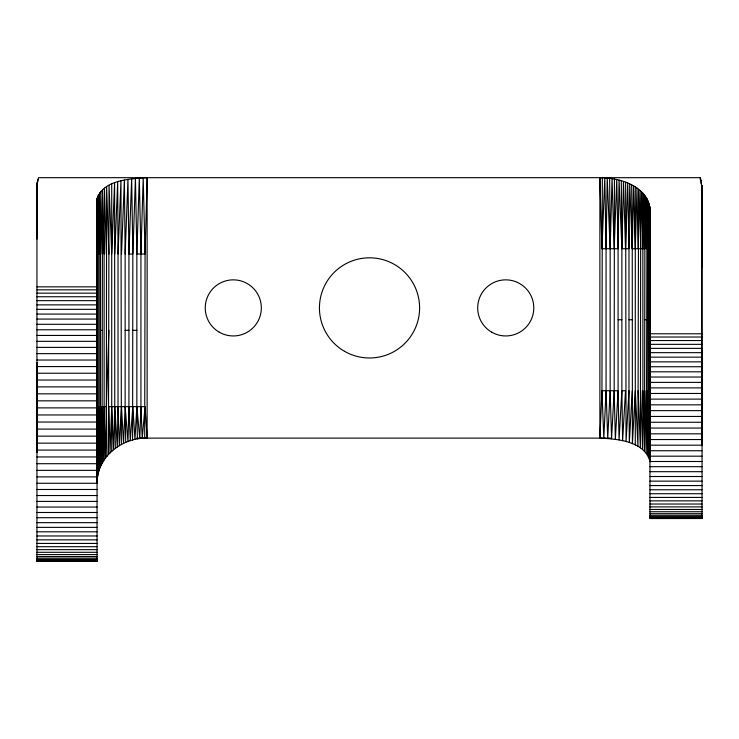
<?xml version="1.0" encoding="UTF-8"?>
<svg xmlns="http://www.w3.org/2000/svg" width="739" height="739" viewBox="0 0 739 739"><rect width="100%" height="100%" fill="white"/><g stroke="black" fill="none" stroke-linecap="round" stroke-linejoin="round"><path stroke-width="1.11" d="M36.95 239.02L37.052 182.93L38.567 177.683L700.433 177.683L702.05 187.835L702.05 518.538M37.31 237.173L37.319 223.455M104.171 459.917L104.107 254.013L102.509 189.646L102.139 406.653L100.864 465.81L100.476 406.653L97.095 406.653L97.049 482.973L97.049 199.585C102.268 179.614 130.36 178.893 147.135 177.683L147.135 438.116C123.117 437.451 98.259 455.732 97.114 480.775M642.838 193.101L642.902 390.746L644.51 451.03L644.879 248.71L646.154 197.276L646.542 248.71L649.923 248.71L649.96 209.414C647.835 186.089 619.836 177.619 599.883 177.683L599.883 438.116C617.508 439.003 644.999 441.081 649.96 461.773L649.904 207.853M701.135 183.632L701.135 180.205M701.68 400.824L701.68 223.15M702.022 356.355L702.05 445.682L701.68 350.628M702.022 267.019L701.948 185.286L701.717 267.019L702.05 187.835M98.01 474.226L97.668 196.158L97.289 478.576L97.095 406.653M108.421 454.522L109.049 185.36L111.718 254.013L114.61 182.93L114.767 406.653L115.358 448.305M121.381 444.499L120.965 180.916L118.028 254.013L118.028 406.653L117.298 446.947L114.767 406.653L113.501 449.737L111.718 406.653L110.028 452.85L108.919 406.653L145.066 406.653L147.135 438.116M625.628 182.2L626.053 441.599L628.981 390.746L628.981 248.71L629.711 183.928L632.251 248.71L632.408 443.788L635.291 390.746L637.96 446.411L638.598 189.286M648.999 203.225L648.583 456.249L647.881 390.746L647.807 200.204M106.906 456.259L106.37 406.653L106.61 186.708L108.919 254.013M614.423 179.05L614.174 390.746L615.356 439.271L618.09 390.746L618.09 248.71L619.051 180.104L621.878 248.71L621.878 390.746L622.617 440.693L625.517 390.746L621.878 390.746L619.051 439.917L618.09 390.746L601.952 390.746L599.883 438.116M645.156 195.844L644.879 248.71L632.251 248.71L633.517 185.905L635.291 248.71L636.99 188.103L638.099 248.71L640.103 190.514L640.639 248.71L640.399 447.871L638.099 390.746M649.581 248.71L649.424 204.758L648.897 248.71L648.463 201.701L647.881 248.71L647.041 198.726L646.542 390.746L647.512 454.457L647.881 390.746L649.923 390.746L649.812 459.917L649.72 206.301L649.923 248.71M649.581 390.746L649.35 458.069L648.897 390.746M98.111 254.013L98.435 194.468L99.128 254.013L99.202 469.958M99.128 254.013L99.497 192.814L100.476 254.013L100.476 406.653L99.977 467.861L99.128 406.653L98.555 472.073L98.111 406.653L97.594 476.396L97.437 406.653M101.862 463.796L102.139 406.653L106.37 406.653L108.919 330.333M104.107 254.013L104.43 188.14L106.37 254.013M614.174 390.746L611.569 438.772L610.155 390.746L610.155 248.71L607.227 178.034L606.072 248.71L606.072 390.746L603.809 438.19L601.952 390.746L602.34 177.73M642.902 390.746L642.588 449.414L640.639 390.746M646.542 390.746L646.154 452.721L644.879 390.746M132.595 440.047L132.844 254.013L131.653 178.755L128.928 254.013L128.928 406.653L127.967 441.534L125.14 406.653L125.14 254.013L124.392 180.076L121.492 254.013M144.678 438.172L145.066 254.013L143.2 177.757L140.937 254.013L140.937 406.653L139.782 438.606L136.854 406.653L136.854 254.013L135.44 178.293L132.844 254.013L128.928 254.013L127.967 179.355L125.14 254.013M640.639 248.71L641.526 191.789L642.902 248.71L644.048 194.459L644.879 248.71M36.95 368.198L36.968 366.803L36.95 452.471L37.273 362.784L37.052 448.859L37.356 445.257M106.37 406.653L105.492 458.051L104.107 406.653L102.961 461.829L102.139 406.653M621.878 248.71L623.494 181.434L625.517 248.71L627.707 183.032L628.981 248.71L621.878 248.71L621.296 180.732M147.135 177.683L145.066 254.013L136.854 254.013L139.302 177.96L140.937 254.013M114.767 254.013L117.695 181.868L118.028 254.013M609.647 178.293L610.155 248.71L612.049 178.635L614.174 248.71L616.751 179.54L618.09 248.71L601.952 248.71L604.788 177.84L606.072 248.71M36.968 238.651L37.052 182.93L37.005 238.217M610.155 390.746L607.717 438.412L606.072 390.746M632.251 390.746L629.323 442.633L628.981 390.746M145.066 406.653L142.221 438.338L140.937 406.653M37.319 362.479L37.319 403.993M36.95 286.843L97.049 286.843M36.95 289.836L97.049 289.836M36.95 293.143L97.049 293.143M36.95 296.755L97.049 296.755M36.95 300.662L97.049 300.662M36.95 304.865L97.049 304.865M36.95 309.336L97.049 309.336M36.95 314.075L97.049 314.075M36.95 319.072L97.049 319.072M618.09 319.728L621.878 319.728M628.981 319.728L632.251 319.728M644.879 319.728L647.881 319.728M36.95 324.301L97.049 324.301M36.95 329.77L97.049 329.77M100.476 330.333L102.139 330.333M125.14 330.333L128.928 330.333M132.844 330.333L136.854 330.333M649.96 333.779L702.05 333.779M36.95 335.441L97.049 335.441M649.96 337.03L702.05 337.03M649.96 340.559L702.05 340.559M36.95 341.326L97.049 341.326M649.96 344.346L702.05 344.346M36.95 347.395L97.049 347.395M649.96 348.383L702.05 348.383M649.96 352.651L702.05 352.651M36.95 353.639L97.049 353.639M649.96 357.149L702.05 357.149M36.95 360.032L97.049 360.032M649.96 361.851L702.05 361.851M36.95 366.581L97.049 366.581M649.96 366.738L702.05 366.738M649.96 371.809L702.05 371.809M36.95 373.241L97.049 373.241M649.96 377.029L702.05 377.029M36.95 380.022L97.049 380.022M649.96 382.386L702.05 382.386M36.95 386.885L97.049 386.885M649.96 387.873L702.05 387.873M649.96 393.462L702.05 393.462M36.95 393.832L97.049 393.832M649.96 399.125L702.05 399.125M36.95 400.834L97.049 400.834M649.96 404.861L702.05 404.861M36.95 407.882L97.049 407.882M649.96 410.644L702.05 410.644M36.95 414.958L97.049 414.958M649.96 416.445L702.05 416.445M36.95 422.034L97.049 422.034M649.96 422.265L702.05 422.265M649.96 428.057L702.05 428.057M36.95 429.1L97.049 429.1M649.96 433.83L702.05 433.83M36.95 436.149L97.049 436.149M136.844 438.116L610.396 438.116M649.96 439.539L702.05 439.539M36.95 443.141L97.049 443.141M649.96 445.183L702.05 445.183M36.95 450.079L97.049 450.079M649.96 450.744L702.05 450.744M649.96 456.185L702.05 456.185M36.95 456.942L97.049 456.942M649.96 461.505L702.05 461.505M36.95 463.704L97.049 463.704M649.96 466.678L702.05 466.678M36.95 470.355L97.049 470.355M649.96 471.685L702.05 471.685M649.96 476.516L702.05 476.516M36.95 476.886L97.049 476.886M649.96 481.144L702.05 481.144M36.95 483.26L97.049 483.26M649.96 485.569L702.05 485.569M36.95 489.486L97.049 489.486M649.96 489.772L702.05 489.772M649.96 493.726L702.05 493.726M36.95 495.536L97.049 495.536M649.96 497.43L702.05 497.43M649.96 500.866L702.05 500.866M36.95 501.393L97.049 501.393M649.96 504.026L702.05 504.026M649.96 506.899L702.05 506.899M36.95 507.046L97.049 507.046M649.96 509.467L702.05 509.467M649.96 511.73L702.05 511.73M36.95 512.487L97.049 512.487M649.96 513.688L702.05 513.688M649.96 515.314L702.05 515.314M649.96 516.616L702.05 516.616M649.96 517.596L702.05 517.596M36.95 517.697L97.049 517.697M649.96 518.131L702.05 518.233M702.05 518.501L649.96 518.538L649.96 209.414M36.95 522.658L97.049 522.658M36.95 527.369L97.049 527.369M36.95 531.803L97.049 531.803M36.95 535.969L97.049 535.969M36.95 539.849L97.049 539.849M36.95 543.424L97.049 543.424M36.95 546.694L97.049 546.694M36.95 549.659L97.049 549.659M36.95 552.292L97.049 552.292M36.95 554.601L97.049 554.601M36.95 556.578L97.049 556.578M36.95 558.213L97.049 558.213M36.95 559.506L97.049 559.506M36.95 560.458L97.049 560.458M36.95 560.772L97.049 560.772M36.95 561.058L97.049 561.058M36.95 561.215L97.049 561.215M701.644 441.885L701.948 443.779L701.717 356.355M128.928 406.653L130.258 440.74L132.844 406.653L134.96 439.465L136.854 406.653L137.362 438.975M118.028 406.653L119.312 445.682L121.492 406.653L123.524 443.418L125.14 406.653L125.722 442.421M599.883 177.683L601.952 248.71M102.139 254.013L100.864 191.207L100.476 254.013L97.095 254.013L97.206 197.867L97.437 254.013M631.651 184.889L632.251 248.71M37.865 179.42L37.865 181.711M635.291 186.976L635.291 445.044M111.718 184.103L111.718 451.261M97.049 199.585L97.049 561.317L36.95 561.317L36.95 184.695M700.433 177.683L700.424 179.974L700.433 177.683M491.721 332.19A28.045 28.045 0 0 0 533.789 307.904A28.045 28.045 0 0 0 491.721 283.61A28.045 28.045 0 0 0 491.721 332.19M219.271 332.19A28.045 28.045 0 0 0 261.338 307.904A28.045 28.045 0 0 0 219.271 283.61A28.045 28.045 0 0 0 219.271 332.19M344.476 351.274A50.086 50.086 0 0 0 419.604 307.904A50.086 50.086 0 0 0 344.476 264.525A50.086 50.086 0 0 0 344.476 351.274"/></g></svg>
